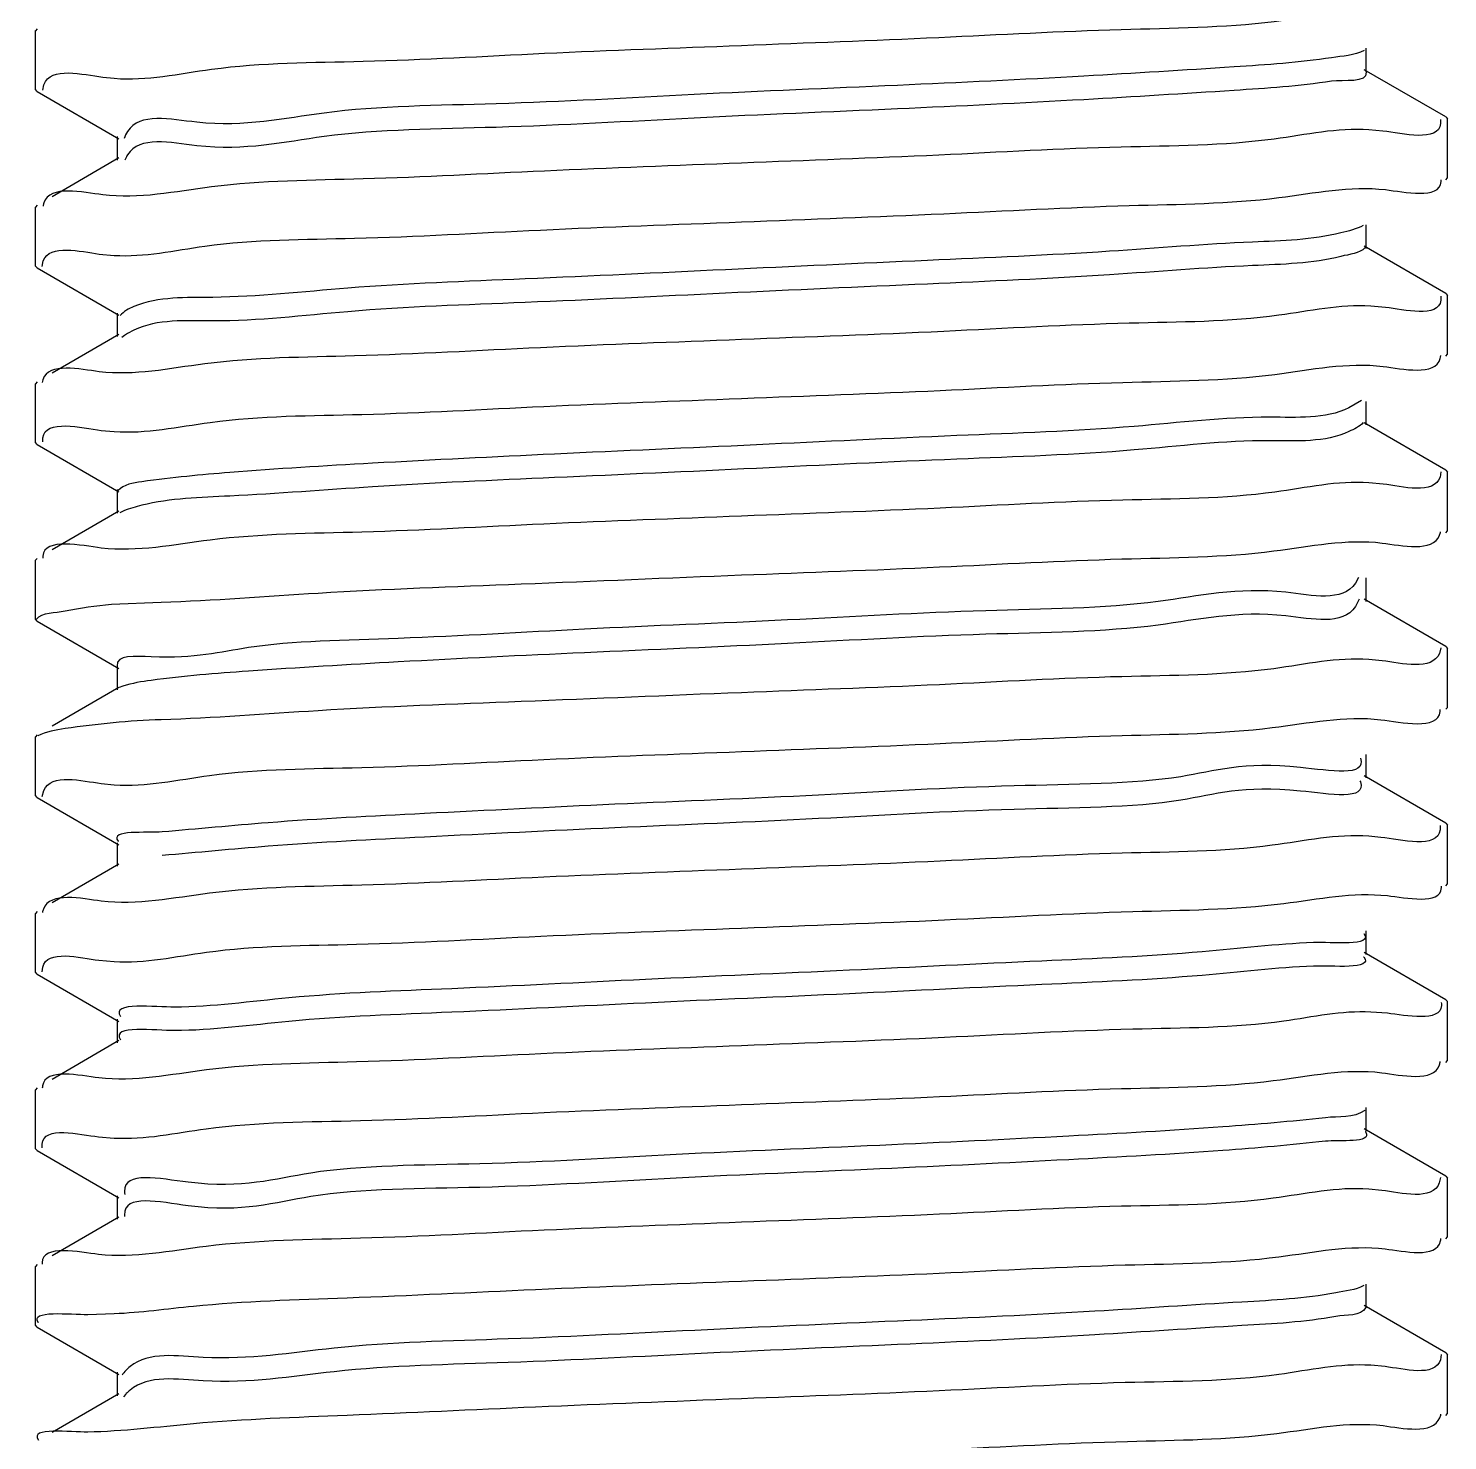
# Model space of a CAD drawing. Header units: millimetres. Extents: x 3804182 to 7463862, y 18008854 to 19247705.
# Drawn here: x 4759906.9 to 4759977.1, y 19099246.3 to 19099316.1 of the extents above; entities that cross this region are included whole.
import ezdxf

# ---------------------------------------------------------------- set-up
doc = ezdxf.new("R2010")
doc.units = ezdxf.units.MM
doc.header["$LTSCALE"] = 1000
doc.header["$MEASUREMENT"] = 0
doc.layers.add('02___PRT_ALL_AXES', color=7, linetype='Continuous')

# ---------------------------------------------------------------- blocks, each defined once
blk = doc.blocks.new('抗震大样2')
at = {"color": 133, "linetype": 'Continuous'}
for p, q in [((3967.057166088372, 295.6834135788959), (3966.939208509866, 295.5466253166087)), ((4060.882277904544, 292.6390442226548), (4060.882277904544, 294.3006976670586)), ((4066.52045608405, 289.4522131790873), (4060.749023643322, 292.7932852134109)), ((3967.455488428473, 291.3525620982982), (3967.530949885026, 291.7305978073273)), ((3971.683863831684, 292.2652023232076), (3972.496577076614, 292.1821794263087)), ((3967.05721735023, 291.2562986500561), (3966.939211084042, 291.3935162457637)), ((3967.05721735023, 291.2562986500561), (3972.828550920822, 287.9152839060407)), ((4066.14530815836, 289.2651376791764), (4066.147291136906, 288.9898260447662)), ((4066.52045608405, 289.4522131790873), (4066.638407638762, 289.3167610946111)), ((3972.695344267413, 288.0694972663186), (3972.695344267413, 286.4078438330907)), ((4062.075599972624, 288.4604893936776), (4061.083614675328, 288.5495707518421)), ((3973.332942666952, 286.6017810076009), (3973.24209475657, 286.4008642234839)), ((3973.357092557941, 286.6474337733816), (3973.332942666952, 286.6017810076009)), ((3972.8285985291, 286.5620848124381), (3968.104583142325, 283.82720435597)), ((4066.520404822193, 285.0250982490834), (4066.638414285146, 285.1616329846438)), ((3967.057166088372, 283.2210127778817), (3966.939211084042, 283.0852490486577)), ((4060.882277904544, 280.1766434332822), (4060.882277904544, 281.8382968662772)), ((3971.431309997104, 279.7788946053479), (3972.491030353121, 279.6821403836366)), ((4066.52045608405, 276.9898123778403), (4060.749023643322, 280.3308844123967)), ((3967.05721735023, 278.793897849042), (3966.939207886346, 278.9304236210883)), ((3967.05721735023, 278.793897849042), (3972.828550920822, 275.4528831050266)), ((3967.398698968813, 278.8940715854988), (3967.484027408995, 279.2911294500809)), ((4066.170309022069, 276.8074539278168), (4066.168069364969, 276.51894333167)), ((4066.52045608405, 276.9898123778403), (4066.638414285146, 276.8533657984808)), ((3972.695344267413, 275.6070964653045), (3972.695344267413, 273.9454430323094)), ((4062.246918767691, 276.0145465556998), (4061.208578701131, 276.1042507970706)), ((3972.8285985291, 274.0996840116568), (3968.104583142325, 271.3648035551887)), ((3973.21446814714, 274.0290996772237), (3973.017823635135, 273.88054095814)), ((3973.278675472829, 274.0716711070854), (3973.21446814714, 274.0290996772237)), ((4066.520404822193, 272.5626974480692), (4066.638414285146, 272.6991619858891)), ((3967.057166088372, 270.7586119771004), (3966.939207886346, 270.6221564135049)), ((4060.566942524165, 269.4376807799563), (4059.674235494807, 268.9105378892273)), ((4060.882277904544, 267.714242632268), (4060.882277904544, 269.3758960652631)), ((4066.52045608405, 264.527411577059), (4060.749023643322, 267.8684836116154)), ((3967.446486837231, 266.5101862808224), (3967.450219862629, 266.7960077438038)), ((3971.580784406513, 267.3307181047276), (3972.495277496986, 267.2451060197782)), ((3967.05721735023, 266.3314970480278), (3966.939213244244, 266.4670843158383)), ((3967.05721735023, 266.3314970480278), (3972.828550920822, 262.9904823040124)), ((4062.089528655633, 263.5370147391222), (4061.084808741696, 263.6324871175457)), ((4066.164125095122, 264.4115752670914), (4066.10074232379, 264.0370902589057)), ((4066.52045608405, 264.527411577059), (4066.638414285146, 264.3908947883174)), ((3972.695344267413, 263.1446956645232), (3972.695344267413, 261.4830422315281)), ((3972.8285985291, 261.6372832108755), (3968.104583142325, 258.9024027544074)), ((3973.175942794885, 261.6504366167355), (3972.896880603395, 261.5191094886977)), ((4066.520404822193, 260.1002966472879), (4066.638409839012, 260.2359659238718)), ((3967.057166088372, 258.296211176319), (3966.939213244244, 258.1588171182666)), ((4060.343546179589, 256.9317649828736), (4060.131874295417, 256.5470450166613)), ((4060.882277904544, 255.2518418203108), (4060.882277904544, 256.9134952644818)), ((3972.293077370152, 255.0520580685697), (3975.806535768323, 255.2069281211589)), ((4060.396140047349, 255.4097598078661), (4060.131874295417, 254.8853915836662)), ((4066.52045608405, 252.0650107762776), (4060.749023643322, 255.4060828108341)), ((3967.05721735023, 253.8690962472465), (3966.939207967371, 254.0054733383004)), ((3967.05721735023, 253.8690962472465), (3972.828550920822, 250.5280815032311)), ((4066.158595237881, 251.9864197622519), (4066.053975917865, 251.580038653221)), ((4066.52045608405, 252.0650107762776), (4066.638409839012, 251.9276987160556)), ((3972.695344267413, 250.6822948637418), (3972.695344267413, 249.0206414202694)), ((4062.024429147132, 251.0684284823947), (4061.083370745182, 251.159734680783)), ((3972.8285985291, 249.1748824098613), (3968.104583142325, 246.4400019533932)), ((3973.10164590925, 249.2782640480436), (3972.83031879738, 249.1716158853378)), ((4066.520404822193, 247.6378958462738), (4066.638412248809, 247.7749700485729)), ((3967.057166088372, 245.8338103755377), (3966.939207967371, 245.6972061409615)), ((4060.882277904544, 242.7894410192966), (4060.882277904544, 244.4510944632348)), ((4060.451029151678, 242.5995340140071), (4060.481755409855, 242.5218987432308)), ((4066.52045608405, 239.6026099859737), (4060.749023643322, 242.9436820100527)), ((3967.05721735023, 241.4066954462323), (3966.939207886346, 241.5432378759142)), ((3967.402727399487, 241.4843380786479), (3967.511966075283, 241.8961711972952)), ((3971.579076685011, 242.4057552367449), (3972.49467626866, 242.3162294996437)), ((3967.05721735023, 241.4066954462323), (3972.828550920822, 238.0656807024498)), ((4066.52045608405, 239.6026099859737), (4066.638412248809, 239.4667028412223)), ((4061.930336235091, 238.5971603470389), (4061.081063662656, 238.6787327411585)), ((4066.118807735853, 239.4274830822833), (4066.112608067226, 239.1384980918374)), ((3972.695344267413, 238.2198940627277), (3972.695344267413, 236.5582406194881)), ((3972.8285985291, 236.71248160908), (3968.104583142325, 233.9776011526119)), ((4066.520404822193, 235.1754950457253), (4066.638414285146, 235.312036143383)), ((3967.057166088372, 233.3714095859323), (3966.939207886346, 233.2349706792738)), ((4060.882277904544, 230.3270402185153), (4060.882277904544, 231.9886936626863)), ((4066.52045608405, 227.1402091849595), (4060.749023643322, 230.4812812090386)), ((3971.405816203449, 229.9268429963849), (3972.491407835856, 229.8295646123588)), ((3967.05721735023, 228.9442946559284), (3966.93920792453, 229.0807387104724)), ((3967.05721735023, 228.9442946559284), (3972.828550920822, 225.6032799016684)), ((3967.414537974633, 229.0975249768235), (3967.44075450534, 229.4274275333155)), ((4066.52045608405, 227.1402091849595), (4066.638414285146, 227.0037689460441)), ((3972.695344267413, 225.7574932619464), (3972.695344267413, 224.0958398289513)), ((4062.386925783008, 226.1786220502108), (4061.211328405421, 226.2697413507849)), ((3972.8285985291, 224.2500808082987), (3968.104583142325, 221.5152003518306)), ((4066.520404822193, 222.713094255887), (4066.63840834517, 222.8486325396225)), ((3967.057166088372, 220.9090087849181), (3966.93920792453, 220.7724715129007)), ((4060.882277904544, 217.8646394291427), (4060.882277904544, 219.5262928619049)), ((3971.382828640286, 217.4622287470847), (3972.492020321544, 217.3698401125148)), ((4066.52045608405, 214.6778083841782), (4060.749023643322, 218.0188804082572)), ((3967.05721735023, 216.4818938551471), (3966.939211293124, 216.6176655588206)), ((3967.05721735023, 216.4818938551471), (3972.828550920822, 213.1408791008871)), ((3967.412759633735, 216.6815290115774), (3967.402716602199, 216.9387137838639)), ((4066.135184493847, 214.5856465606485), (4066.051705724094, 214.198544238694)), ((4066.52045608405, 214.6778083841782), (4066.63840834517, 214.5403653420508)), ((4061.985405133106, 213.677538119955), (4061.082849360071, 213.7667668811046)), ((3972.695344267413, 213.2950924609322), (3972.695344267413, 211.63343902817)), ((3972.8285985291, 211.7876800075173), (3968.104583142325, 209.0527995510492)), ((3973.215914158151, 211.9385216643568), (3973.222459703218, 211.8268793686293)), ((4066.520404822193, 210.2506934551056), (4066.638414285146, 210.387226116145)), ((3967.057166088372, 208.4466079843696), (3966.939211293124, 208.3093983621802)), ((4060.882277904544, 205.4022386278957), (4060.882277904544, 207.0638920608908)), ((4066.52045608405, 202.2154075829312), (4060.749023643322, 205.5564796174876)), ((3970.617866207846, 204.9227566013578), (3972.488307937048, 204.9794174060225)), ((3967.05721735023, 204.0194930541329), (3966.939210500568, 204.1566420213785)), ((3967.05721735023, 204.0194930541329), (3972.828550920822, 200.6784782998729)), ((4066.174618811347, 202.0838108616881), (4066.1250310014, 201.7210142908152)), ((4066.52045608405, 202.2154075829312), (4066.638414285146, 202.0789589185733)), ((3972.695344267413, 200.8326916599181), (3972.695344267413, 199.1710382271558)), ((4062.220480157994, 201.2375821915921), (4061.208996108733, 201.331041097641)), ((3972.8285985291, 199.3252792174462), (3968.104583142325, 196.5903987502679)), ((3973.301007724833, 199.2844818439335), (3973.14240610227, 199.0942207325716)), ((3973.346033007838, 199.3321540574543), (3973.301007724833, 199.2844818439335)), ((4066.520404822193, 197.7882926543243), (4066.638414285146, 197.9247537418269))]:
    blk.add_line(p, q, dxfattribs=at)
for points, start_tangent, end_tangent in [([(4016.788811084814, 294.5084043482784), (4030.725283802021, 295.0704089773353), (4043.595955510624, 295.63456616248), (4054.400359091815, 296.2040434633382), (4062.075599972624, 296.7687565903179)], (0.9992093669051635, 0.03975727718270806), (0.9934546072326984, -0.1142275946001008)), ([(3972.496577076614, 292.1821794263087), (3979.364049791824, 292.8240525478031), (3990.072063679807, 293.386505800765), (4002.876726165414, 293.9474103357643), (4016.788811084814, 294.5084043482784)], (0.997005276914762, -0.07733354902058212), (0.999209366906784, 0.03975727714197697)), ([(4058.440500980709, 293.6375235910527), (4051.556706754025, 292.9868134618737), (4040.964302779175, 292.3361032900866), (4027.793155938853, 291.6853931504302), (4013.448201448657, 291.0346829779446), (3999.459581974894, 290.3839728378225), (3987.319430612493, 289.7332627091091), (3978.322708860971, 289.0825525366236), (3973.429075799882, 288.4318423967343), (3973.194012779277, 287.9225628140848)], (-0.9884079286426892, -0.1518214958306923), (-0.2826394057708744, -0.9592262331199493)), ([(4060.74984794762, 294.1450176085345), (4058.440500980709, 293.6375235910527)], (-0.8837358226214019, -0.4679861064344479), (-0.988407929675436, -0.1518214891071704)), ([(3967.530949885026, 291.7305978073273), (3971.683863831684, 292.2652023232076)], (0.3208173725753913, 0.947141073681119), (0.9921125692266278, -0.1253501096231659)), ([(4060.879217054229, 292.6382051364053), (4060.881407321896, 292.6265803300776), (4058.440500980709, 291.9758701471146)], (0.2643813898211343, -0.9644182084118101), (-0.9884079286768322, -0.1518214956084098)), ([(4058.440500980709, 291.9758701471146), (4051.556706754025, 291.3251600186341), (4040.964302779175, 290.6744498459157), (4027.793155938853, 290.0237397174351), (4013.448201448657, 289.3730295344722), (3999.459581974894, 288.7223194050603), (3987.319430612493, 288.071609265171), (3978.322708860971, 287.4208990931511), (3973.429075799882, 286.770188963972), (3973.357092557941, 286.6474337733816)], (-0.9884079286762849, -0.1518214956119735), (-0.4777285416200609, -0.8785075073791743)), ([(4061.083614675328, 288.5495707518421), (4054.400359091815, 287.8957762555219), (4043.595955510624, 287.3262989658397), (4030.725283802021, 286.7621417797636), (4016.788811084814, 286.200137140695)], (-0.9979761715260516, 0.06358900114174741), (-0.9992093669091479, -0.03975727708256728)), ([(4066.147291136906, 288.9898260447662), (4062.075599972624, 288.4604893936776)], (-0.1070352181957574, -0.9942552298408023), (-0.9934546069646061, 0.1142275969317406)), ([(4016.788811084814, 286.200137140695), (4002.876726165414, 285.6391431277152), (3990.072063679807, 285.0782385927159), (3979.364049791824, 284.5157853513956), (3971.683863831684, 283.9569351151586)], (-0.9992093668773672, -0.03975727788130046), (-0.992112569129716, 0.1253501103901966)), ([(3971.683863831684, 283.9569351151586), (3967.519702736288, 283.3875264006201), (3967.468662680127, 283.1596707229037)], (-0.9921125686933904, 0.1253501138435975), (-0.1474413865937289, -0.9890707949986789)), ([(4016.788811084814, 282.0460035474971), (4031.064788678195, 282.6220923492219), (4044.163812445011, 283.1990818162449), (4054.72880587168, 283.7616716069169), (4062.246918767691, 284.3228137637489)], (0.9992093668957703, 0.03975727741878215), (0.9936356016790449, -0.1126423147663559)), ([(4062.246918767691, 284.3228137637489), (4066.174573696684, 284.8908168431371), (4066.176830513403, 285.0148104599211)], (0.993635601688166, -0.1126423146858969), (-0.02993002944432696, 0.9995519963150801)), ([(3972.491030353121, 279.6821403836366), (3978.88188203983, 280.3323625770863), (3989.457411801908, 280.8950004703365), (4002.588790827896, 281.4730683863163), (4016.788811084814, 282.0460035474971)], (0.998310677367291, -0.05810156154924698), (0.9992093668748149, 0.03975727794545304)), ([(4060.684167688247, 281.79755545035), (4059.109976789914, 281.2740307187196)], (-0.8680372607950977, -0.4964990572713546), (-0.9692804892397262, -0.2459579906797036)), ([(4059.109976789914, 281.2740307187196), (4052.865246209316, 280.6233205895405), (4042.772327114362, 279.9726104491856), (4029.907807388343, 279.3219002778642), (4015.64391516475, 278.6711901482195), (4001.502146285493, 278.0204799766652), (3988.99097001832, 277.3697698365431), (3979.444924126845, 276.7190597071312), (3973.882262946106, 276.0683495241683), (3972.908164019696, 275.4325861369725)], (-0.9692804899211893, -0.2459579879941684), (-0.6340755240866099, -0.7732711230572956)), ([(3967.484027408995, 279.2911294500809), (3971.431309997104, 279.7788946053479)], (0.3521943989148733, 0.9359268696714458), (0.9924319407733204, -0.1227959402134313)), ([(4059.109976789914, 279.6123772857245), (4052.865246209316, 278.9616671458352), (4042.772327114362, 278.3109570166562), (4029.907807388343, 277.6602468336932), (4015.64391516475, 277.0095367049798), (4001.502146285493, 276.3588265322614), (3988.99097001832, 275.7081163923722), (3979.444924126845, 275.0574062638916), (3973.882262946106, 274.406696091406), (3973.278675472829, 274.0716711070854)], (-0.9692804898954387, -0.245957988095647), (-0.8394310952803886, -0.5434661316736925)), ([(4060.818737023976, 280.2349928454496), (4059.109976789914, 279.6123772857245)], (-0.676376851568177, -0.7365557376483605), (-0.9692804885269237, -0.2459579934887422)), ([(4061.208578701131, 276.1042507970706), (4054.72880587168, 275.4534044093452), (4044.163812445011, 274.8908146196045), (4031.064788678195, 274.3138251525816), (4016.788811084814, 273.7377363399137)], (-0.998298850034257, 0.05830442539190442), (-0.9992093668897338, -0.03975727757049363)), ([(4066.168069364969, 276.51894333167), (4062.246918767691, 276.0145465556998)], (-0.1337094487471576, -0.9910205766358896), (-0.993635601551574, 0.112642315890795)), ([(4016.788811084814, 273.7377363399137), (4002.588790827896, 273.1648011901416), (3989.457411801908, 272.5867332627531), (3978.88188203983, 272.0240953806788), (3971.431309997104, 271.4706274077762)], (-0.9992093669039729, -0.03975727721263072), (-0.9924319405999752, 0.1227959416144014)), ([(4062.089528655633, 271.8452819469385), (4066.120091612451, 272.4129281796049), (4066.154996178113, 272.6049256369006)], (0.9923662947028118, -0.1233253304792333), (0.1148001513885922, 0.9933886073642864)), ([(3971.431309997104, 271.4706274077762), (3967.458840604872, 270.908773148898), (3967.412475241814, 270.7036463909317)], (-0.9924319408572542, 0.1227959395350817), (-0.1528794252508002, -0.9882448488785485)), ([(4016.788811084814, 269.5836027464829), (4030.810219302308, 270.149128136225), (4043.701991349459, 270.7147727832198), (4054.444127209485, 271.2818973462563), (4062.089528655633, 271.8452819469385)], (0.999209366908724, 0.03975727709322179), (0.9923662951552642, -0.1233253268384683)), ([(3972.495277496986, 267.2451060197782), (3979.271260904148, 267.8936530062929), (3989.986205091234, 268.4576551585924), (4002.825824236963, 269.0204992608633), (4016.788811084814, 269.5836027464829)], (0.9976117995113019, -0.06907023581704523), (0.9992093669106216, 0.03975727704553154)), ([(4059.674235494807, 268.9105378892273), (4054.084094014019, 268.2598277167417), (4044.515752308071, 267.6091175768524), (4031.989842944779, 266.9584074483719), (4017.842475252226, 266.3076972758863), (4003.58271564357, 265.656987135997), (3990.731619209517, 265.0062769639771), (3980.659982242621, 264.3555668243207), (3974.442122510634, 263.704856694676), (3972.76308908686, 263.0818879962899)], (-0.9047120151783451, -0.4260236725722386), (-0.6798800478945504, -0.7333233396496419)), ([(3967.450219862629, 266.7960077438038), (3971.580784406513, 267.3307181047276)], (0.1271924837731926, 0.9918780530244665), (0.9931964749613571, -0.1164506853751166)), ([(4060.677849042229, 267.8845913484693), (4059.674235494807, 267.2488844452891)], (-0.6401650648584246, -0.7682373915234854), (-0.904712015023479, -0.4260236729011151)), ([(4059.674235494807, 267.2488844452891), (4054.084094014019, 266.5981742735021), (4044.515752308071, 265.9474641438574), (4031.989842944779, 265.2967540039681), (4017.842475252226, 264.6460438324139), (4003.58271564357, 263.995333703002), (3990.731619209517, 263.344623520039), (3980.659982242621, 262.6939133913256), (3974.442122510634, 262.0432032619137), (3973.175942794885, 261.6504366167355)], (-0.9047120151291204, -0.4260236726767733), (-0.9271867673975677, -0.3745993838260402)), ([(4061.084808741696, 263.6324871175457), (4054.444127209485, 262.9736301496159), (4043.701991349459, 262.4065055861138), (4030.810219302308, 261.8408609286416), (4016.788811084814, 261.2753355500754)], (-0.9978885339794269, 0.06494977869392704), (-0.9992093668869172, -0.03975727764128435)), ([(4066.10074232379, 264.0370902589057), (4062.089528655633, 263.5370147391222)], (-0.3036518572071371, -0.9527830548528121), (-0.9923662953173025, 0.1233253255345891)), ([(4016.788811084814, 261.2753355500754), (4002.825824236963, 260.7122320635244), (3989.986205091234, 260.149387961952), (3979.271260904148, 259.5853858087212), (3971.580784406513, 259.0224508969113)], (-0.9992093668996354, -0.03975727732164144), (-0.9931964747350572, 0.1164506873052064)), ([(3971.580784406513, 259.0224508969113), (3967.445393218193, 258.4426327603869), (3967.441106362268, 258.3037795484997)], (-0.9931964747152741, 0.1164506874739348), (0.01970851962210202, -0.9998057682641691)), ([(4016.788811084814, 257.1212019457016), (4030.769734361209, 257.6850489370991), (4043.64151513949, 258.2495146088768), (4054.37045369111, 258.8150289398618), (4062.024429147132, 259.376695679035)], (0.9992093668959163, 0.03975727741511419), (0.9921660454576479, -0.1249261311372952)), ([(4062.024429147132, 259.376695679035), (4066.073347141035, 259.9378738054074), (4066.139518044423, 260.1756593622267)], (0.9921660457590367, -0.1249261287436584), (0.1940983029178905, 0.9809820838345598)), ([(4060.131874295417, 256.5470450166613), (4055.210219815373, 255.8963348874822), (4046.190243972931, 255.2456247045193), (4034.034086360596, 254.5949145758059), (4020.038415741175, 253.9442044356838), (4005.696117447224, 253.2934942631982), (3992.537050703075, 252.6427841347177), (3981.964862277266, 251.9920739622321), (3975.107262609061, 251.34136382211), (3972.695735794026, 250.6906536936294), (3972.696779518388, 250.6825664991047)], (-0.5644319536005785, -0.8254795998415919), (0.1859398966755449, -0.9825611201468782)), ([(3975.806535768323, 255.2069281211589), (3986.902275382075, 255.8460029014386), (4001.232761109713, 256.4917330613825), (4016.788811084814, 257.1212019457016)], (0.9995369747336325, 0.03042755560898897), (0.9992093668864628, 0.03975727765270826)), ([(3966.972923540045, 253.9777172917966), (3969.019537381828, 254.5806364875752)], (0.6355750092140301, 0.7720391231424648), (0.9810539500086229, 0.1937347340372361)), ([(3969.019537381828, 254.5806364875752), (3972.293077370152, 255.0520580685697)], (0.9810539516811186, 0.1937347255678796), (0.9962777045129501, 0.08620171396444098)), ([(4060.131874295417, 254.8853915836662), (4055.210219815373, 254.2346814440098), (4046.190243972931, 253.5839712715242), (4034.034086360596, 252.9332611316349), (4020.038415741175, 252.2825510029215), (4005.696117447224, 251.6318408302031), (3992.537050703075, 250.9811306905467), (3981.964862277266, 250.3304205187596), (3975.107262609061, 249.6797103791032), (3973.10164590925, 249.2782640480436)], (-0.5644319538248845, -0.8254795996882198), (-0.9534516229889717, -0.3015460207326505)), ([(4066.053975917865, 251.580038653221), (4062.024429147132, 251.0684284823947)], (-0.3826289253737693, -0.9239021081626099), (-0.9921660456331518, 0.1249261297434402)), ([(4061.083370745182, 251.159734680783), (4054.37045369111, 250.5067617432214), (4043.64151513949, 249.9412474115379), (4030.769734361209, 249.3767817397602), (4016.788811084814, 248.8129347490612)], (-0.9977150987275103, 0.06756168863456896), (-0.9992093668807353, -0.03975727779665237)), ([(4016.788811084814, 248.8129347490612), (4001.232761109713, 248.1834658535663), (3986.902275382075, 247.5377357040998), (3975.806535768323, 246.89866092382)], (-0.9992093668864628, -0.03975727765270826), (-0.9995369747336325, -0.03042755560898897)), ([(4061.930336235091, 246.9054275434464), (4066.117332104594, 247.4873641701415), (4066.123293035664, 247.6334183537401)], (0.9930883103644697, -0.1173695353038549), (-0.01127450974581298, 0.9999364406951031)), ([(3975.806535768323, 246.89866092382), (3969.019537381828, 246.2723692795262), (3967.096723117866, 245.7587846901733)], (-0.9995369747012604, -0.03042755667240033), (-0.8845785788978731, -0.4663911853316048)), ([(4016.788811084814, 244.6588011449203), (4030.802902084775, 245.2240231533069), (4043.665782342665, 245.7882601020392), (4054.240759978071, 246.3447913338896), (4061.930336235091, 246.9054275434464)], (0.9992093668926074, 0.03975727749827358), (0.9930883104291177, -0.117369534756855)), ([(3972.49467626866, 242.3162294996437), (3979.230361962691, 242.9663782494608), (3989.964700596407, 243.531838578172), (4002.814215137158, 244.0952164833434), (4016.788811084814, 244.6588011449203)], (0.9976130291340768, -0.06905247353956), (0.9992093669084332, 0.03975727710053199)), ([(4060.481755409855, 244.1835521876346), (4056.240823970176, 243.5328420146834), (4047.791639004368, 242.8821318747941), (4036.035455290228, 242.2314217032399), (4022.226277229842, 241.580711573828), (4007.837097419426, 240.9300014339387), (3994.402775874827, 240.2792912619188), (3983.356320109218, 239.6285811222624), (3975.876029603183, 238.9778709497768)], (0.3284393649279869, -0.9445250571402015), (-0.9963387340094292, -0.08549343315417815)), ([(4060.476844972931, 244.197314247489), (4060.481755409855, 244.1835521876346)], (0.3434972023240511, -0.9391536998785396), (0.3284386948553008, -0.9445252901440738)), ([(3967.511966075283, 241.8961711972952), (3971.579076685011, 242.4057552367449)], (0.3909184555886769, 0.9204253153190454), (0.99216172208544, -0.1249604626610127)), ([(4060.481755409855, 242.5218987432308), (4056.240823970176, 241.8711885714438), (4047.791639004368, 241.2204784317873), (4036.035455290228, 240.5697682593018), (4022.226277229842, 239.9190581303556), (4007.837097419426, 239.2683479904663), (3994.402775874827, 238.6176378179807), (3983.356320109218, 237.9669276780915), (3975.876029603183, 237.3162175065372)], (0.3284393649279869, -0.9445250571402015), (-0.9963387340094292, -0.08549343315417815)), ([(3975.876029603183, 238.9778709497768), (3972.759809359908, 238.3271608208306), (3972.781267409679, 238.3013757325243)], (-0.996338734291548, -0.0854934298663722), (0.6881040776767174, -0.7256120025775994)), ([(4061.081063662656, 238.6787327411585), (4054.240759978071, 238.0365241260733), (4043.665782342665, 237.4799928939901), (4030.802902084775, 236.9157559566665), (4016.788811084814, 236.3505339482799)], (-0.9973262714371922, 0.07307741307126589), (-0.9992093669040034, -0.03975727721186378)), ([(4066.112608067226, 239.1384980918374), (4061.930336235091, 238.5971603470389)], (-0.133855938813376, -0.9910008010311544), (-0.9930883102528, 0.1173695362487168)), ([(4016.788811084814, 236.3505339482799), (4002.814215137158, 235.7869492857717), (3989.964700596407, 235.223571381066), (3979.230361962691, 234.658111052122), (3971.579076685011, 234.097488039406)], (-0.9992093668804503, -0.03975727780381934), (-0.9921617222341708, 0.1249604614801198)), ([(3971.579076685011, 234.097488039406), (3967.488852229435, 233.5297468372155), (3967.422745212913, 233.296615815023)], (-0.9921617221409463, 0.1249604622203027), (-0.2004379605268345, -0.9797063968250096)), ([(4016.788811084814, 232.196400344139), (4031.11133262841, 232.774422318209), (4044.408558337949, 233.3611536493991), (4055.069889193401, 233.9331223426852), (4062.386925783008, 234.4868892466184)], (0.9992093668964941, 0.03975727740059443), (0.994256872700838, -0.107019956490132)), ([(4062.386925783008, 234.4868892466184), (4066.19932456594, 235.0485483021475), (4066.19690598594, 235.1538564176299)], (0.9942568725877735, -0.1070199575405444), (-0.06674033004293678, 0.9977703785670127)), ([(3972.491407835856, 229.8295646123588), (3978.999393549282, 230.4899438282009), (3989.598090828396, 231.0520830168389), (4002.605759797618, 231.6241695266217), (4016.788811084814, 232.196400344139)], (0.9982747344217359, -0.05871588043462445), (0.9992093669064012, 0.0397572771516002)), ([(4060.72587768361, 231.816420414485), (4057.173344173469, 231.1693491854239)], (0.6143741280102112, -0.7890148482960844), (-0.9991654014193471, -0.04084728395518098)), ([(3967.44075450534, 229.4274275333155), (3971.405816203449, 229.9268429963849)], (0.2125676904086646, 0.9771463436938841), (0.9929455758474127, -0.1185710057520395)), ([(4057.173344173469, 231.1693491854239), (4049.315956164617, 230.518639002461), (4037.98897400219, 229.8679288737476), (4024.400620299391, 229.2172186907846), (4010.000332787633, 228.5665085613728), (3996.324156296905, 227.9157984214835), (3984.830896422733, 227.2650882499292), (3976.746512224898, 226.6143781200517)], (-0.9991654015369067, -0.04084728107955792), (-0.9999667200544424, -0.008158356670350081)), ([(4057.173344173469, 229.5076957419515), (4049.315956164617, 228.8569855694659), (4037.98897400219, 228.2062754295766), (4024.400620299391, 227.5555652580224), (4010.000332787633, 226.9048551179003), (3996.324156296905, 226.2541449884884), (3984.830896422733, 225.6034348167013), (3976.746512224898, 224.9527246770449)], (-0.9991654015369067, -0.04084728107955792), (-0.9999667200544424, -0.008158356670350081)), ([(4060.709324289113, 230.174697968876), (4060.723008961417, 230.1584058708977), (4057.173344173469, 229.5076957419515)], (0.6609776832663697, -0.7504055584974187), (-0.9991654016136556, -0.04084727920219791)), ([(3976.746512224898, 226.6143781200517), (3972.933345963713, 225.9636679375544), (3972.945345676504, 225.9473186456598)], (-0.9999667200458704, -0.008158357721017537), (0.6047283482173401, -0.7964318080428027)), ([(4066.18701387383, 226.9421667545103), (4066.19932456594, 226.7402810945641), (4062.386925783008, 226.1786220502108)], (0.135215713240163, -0.9908161842102471), (-0.9942568724015922, 0.1070199592702417)), ([(4061.211328405421, 226.2697413507849), (4055.069889193401, 225.6248551453464), (4044.408558337949, 225.0528864418156), (4031.11133262841, 224.4661551215686), (4016.788811084814, 223.8881331474986)], (-0.9989446136725062, 0.04593102235621749), (-0.999209366896075, -0.03975727741112396)), ([(3976.746512224898, 224.9527246770449), (3972.924876558129, 224.3143288993742)], (-0.9999667200446988, -0.008158357864634577), (0.5550752948087738, -0.831800106451636)), ([(4016.788811084814, 223.8881331474986), (4002.605759797618, 223.3159023190383), (3989.598090828396, 222.7438158092555), (3978.999393549282, 222.1816766315605), (3971.405816203449, 221.6185757999774)], (-0.9992093669098987, -0.0397572770636945), (-0.9929455758575211, 0.11857100566739)), ([(4061.985405133106, 221.9858053175267), (4066.066078278236, 222.5487512019463), (4066.120566555299, 222.7776697999798)], (0.9921534087965116, -0.1250264508552593), (0.1594381633375274, 0.9872079173464707)), ([(3971.405816203449, 221.6185757999774), (3967.428158878814, 221.0505646599922), (3967.414406788535, 220.896961458493)], (-0.9929455756858524, 0.1185710071049883), (-0.03370416899247931, -0.9994318531008138)), ([(4016.788811084814, 219.7339995433576), (4030.754108878318, 220.29719882668), (4043.603672228754, 220.860525555443), (4054.32881693542, 221.4253067737445), (4061.985405133106, 221.9858053175267)], (0.9992093668768507, 0.03975727789428492), (0.9921534086213687, -0.1250264522451125)), ([(3972.492020321544, 217.3698401125148), (3978.9936633748, 218.027193413116), (3989.87260947749, 218.6026866931934), (4002.84037599992, 219.1714991983026), (4016.788811084814, 219.7339995433576)], (0.9985108669267542, -0.05455317249419907), (0.9992093668815354, 0.0397572777765442)), ([(4058.005462120287, 218.8058563026134), (4050.759405720048, 218.1551461727358), (4039.889785817359, 217.5044359900057), (4026.556039208546, 216.8537258612923), (4012.180445366539, 216.2030156888068), (3998.296415014658, 215.5523055603262), (3986.384925149381, 214.9015954202041), (3977.716546326876, 214.2508852477185), (3973.215914158151, 213.6001751078293), (3973.236306636129, 213.3845894080587)], (-0.993823936339424, -0.1109683899081756), (0.1632215457613764, -0.9865894419662452)), ([(4060.791048894636, 219.3109935093671), (4058.005462120287, 218.8058563026134)], (-0.8241613565800803, -0.5663550638248781), (-0.9938239364538619, -0.1109683888832781)), ([(3967.402716602199, 216.9387137838639), (3971.382828640286, 217.4622287470847)], (0.07400751687061083, 0.997257683573632), (0.9939199580122345, -0.1101050274281693)), ([(4060.834945579059, 217.8237307614181), (4060.855035180692, 217.7949129983317), (4058.005462120287, 217.1442028696183)], (0.6539014836084279, -0.7565797048128484), (-0.9938239358437497, -0.1109683943473923)), ([(4058.005462120287, 217.1442028696183), (4050.759405720048, 216.493492729729), (4039.889785817359, 215.8427825572435), (4026.556039208546, 215.1920724282973), (4012.180445366539, 214.5413622455671), (3998.296415014658, 213.8906521161553), (3986.384925149381, 213.2399419760332), (3977.716546326876, 212.5892318047117), (3973.215914158151, 211.9385216643568)], (-0.9938239363496788, -0.110968389816334), (0.01433124577521985, -0.9998973024238691)), ([(4061.082849360071, 213.7667668811046), (4054.32881693542, 213.1170395661611), (4043.603672228754, 212.5522583581042), (4030.754108878318, 211.9889316291083), (4016.788811084814, 211.4257323467173)], (-0.9974716251365844, 0.07106586414996717), (-0.9992093668954578, -0.03975727742663834)), ([(4066.051705724094, 214.198544238694), (4061.985405133106, 213.677538119955)], (-0.3404179382910149, -0.9402742298338792), (-0.9921534085603679, 0.1250264527291882)), ([(4016.788811084814, 211.4257323467173), (4002.84037599992, 210.8632320016623), (3989.87260947749, 210.2944194851443), (3978.9936633748, 209.7189262164757), (3971.382828640286, 209.1539615609217)], (-0.9992093669102013, -0.03975727705609208), (-0.9939199577332571, 0.1101050299465034)), ([(3971.382828640286, 209.1539615609217), (3967.400268734433, 208.5801052192692), (3967.402893649414, 208.4700253750198)], (-0.9939199575979292, 0.1101050311681119), (0.06757878968078133, -0.997713940558756)), ([(4016.788811084814, 207.2715987423435), (4030.738027852494, 207.8341315323487), (4043.877918199636, 208.4110960771795), (4054.717613222543, 208.9865803839639), (4062.220480157994, 209.5458493891638)], (0.9992093668844403, 0.03975727770353898), (0.9926990613460269, -0.1206174680662689)), ([(4062.220480157994, 209.5458493891638), (4066.144651595503, 210.1078003477305), (4066.169423651882, 210.2796605974436)], (0.9926990617957727, -0.1206174643647948), (0.08225221696985423, 0.9966115455901282)), ([(3972.488307937048, 204.9794174060225), (3978.080117220525, 205.5080964618828), (3988.943710351363, 206.0960550000891), (4002.244207480922, 206.6843449999578), (4016.788811084814, 207.2715987423435)], (0.9989261886195047, 0.04633000852697693), (0.9992093669080667, 0.03975727710974097)), ([(4058.735108935274, 206.4423634302802), (4052.118398997933, 205.7916533004027), (4041.733164947014, 205.1409431716893), (4028.687175257131, 204.4902329887263), (4014.372015043627, 203.8395228593145), (4000.31464877259, 203.1888126765843), (3988.014542701188, 202.5381025478709), (3978.783720238134, 201.8873924179934), (3973.606811485253, 201.2366822354961), (3973.057997720782, 200.6272187919822)], (-0.9825264059995537, -0.1861232428086304), (-0.4929567374989319, -0.8700538230215471)), ([(4060.724500169978, 206.9566896655597), (4058.735108935274, 206.4423634302802)], (-0.8862473401742811, -0.4632123185257623), (-0.9825264059716501, -0.1861232429559309)), ([(3967.151862388477, 204.3272649203427), (3967.144841362722, 204.3362182825804), (3970.617866207846, 204.9227566013578)], (-0.6258156563543981, 0.7799710021928469), (0.9998749046329084, 0.01581692401614756)), ([(4058.735108935274, 204.7807099970523), (4052.118398997933, 204.1299998573959), (4041.733164947014, 203.4792897275183), (4028.687175257131, 202.8285795445554), (4014.372015043627, 202.1778694160748), (4000.31464877259, 201.5271592435893), (3988.014542701188, 200.8764491148759), (3978.783720238134, 200.2257389749866), (3973.606811485253, 199.575028802501), (3973.346033007838, 199.3321540574543)], (-0.9825264059556192, -0.1861232430405556), (-0.6945498296946946, -0.7194446011132969)), ([(4060.868917588145, 205.4095311304554), (4058.735108935274, 204.7807099970523)], (-0.479105487838011, -0.8777573306577974), (-0.9825264064963637, -0.186123240186019)), ([(4061.208996108733, 201.331041097641), (4054.717613222543, 200.6783131763805), (4043.877918199636, 200.1028288805392), (4030.738027852494, 199.5258643350098), (4016.788811084814, 198.9633315457031)], (-0.9980526408414998, 0.06237728840939219), (-0.9992093669029634, -0.03975727723799971)), ([(4066.1250310014, 201.7210142908152), (4062.220480157994, 201.2375821915921)], (-0.2778943781558642, -0.9606116356724842), (-0.9926990610685904, 0.1206174703496101)), ([(4016.788811084814, 198.9633315457031), (4002.244207480922, 198.3760778028518), (3988.943710351363, 197.7877878025174), (3978.080117220525, 197.1998292652424), (3970.617866207846, 196.6144894047175)], (-0.999209366904986, -0.039757277187167), (-0.999874904585604, -0.01581692700652181)), ([(4062.077056743205, 197.069688849384), (4066.0935542183, 197.6312733329833), (4066.165893511381, 197.867750007892)], (0.9923387802168399, -0.1235465308203944), (0.2187060394837573, 0.9757907912525766)), ([(3970.617866207846, 196.6144894047175), (3967.135741607752, 196.0402537554037)], (-0.9998749046263014, -0.01581692443381279), (0.580697200214393, -0.8141196236814129)), ([(4016.788811084814, 194.8091979413293), (4030.968390016817, 195.3812847090885), (4044.034756977577, 195.9561381589156), (4054.580483820289, 196.5157920918427), (4062.077056743205, 197.069688849384)], (0.9992093668882276, 0.03975727760835477), (0.9923387802015348, -0.1235465309433255))]:
    blk.add_spline(points, degree=3, dxfattribs=dict(at, start_tangent=start_tangent, end_tangent=end_tangent))
at = {"layer": '02___PRT_ALL_AXES', "color": 133, "linetype": 'Continuous'}
for p, q in [((3966.939207886346, 291.3928041537292), (3966.939207886346, 295.5469377464615)), ((4066.638414285146, 285.1616037422791), (4066.638414285146, 289.3157373466529)), ((3966.939207886346, 278.9304033424705), (3966.939207886346, 283.0845369456802)), ((4066.638414285146, 272.6992029414978), (4066.638414285146, 276.8533365456387)), ((3966.939207886346, 266.4680025414564), (3966.939207886346, 270.6221361448988)), ((4066.638414285146, 260.2368021407165), (4066.638414285146, 264.3909357448574)), ((3966.939207886346, 254.005601740675), (3966.939207886346, 258.1597353441175)), ((4066.638414285146, 247.7744013399351), (4066.638414285146, 251.9285349440761)), ((3966.939207886346, 241.5432009499054), (3966.939207886346, 245.6973345433362)), ((4066.638414285146, 235.312000549864), (4066.638414285146, 239.4661341535393)), ((3966.939207886346, 229.0808001491241), (3966.939207886346, 233.234933742322)), ((4066.638414285146, 222.8495997490827), (4066.638414285146, 227.0037333425134)), ((3966.939207886346, 216.6183993483428), (3966.939207886346, 220.7725329415407)), ((4066.638414285146, 210.3871989483014), (4066.638414285146, 214.5413325414993)), ((3966.939207886346, 204.1559985475615), (3966.939207886346, 208.3101321407594)), ((4066.638414285146, 197.9247981475201), (4066.638414285146, 202.078931740718))]:
    blk.add_line(p, q, dxfattribs=at)

msp = doc.modelspace()

# ---------------------------------------------------------------- block references
at = {"xscale": 0.7, "yscale": 0.7, "zscale": 0.7}
msp.add_blockref('抗震大样2', (4757130.446715527, 19099109.0745273), dxfattribs=at)

doc.saveas('drawing.dxf')
